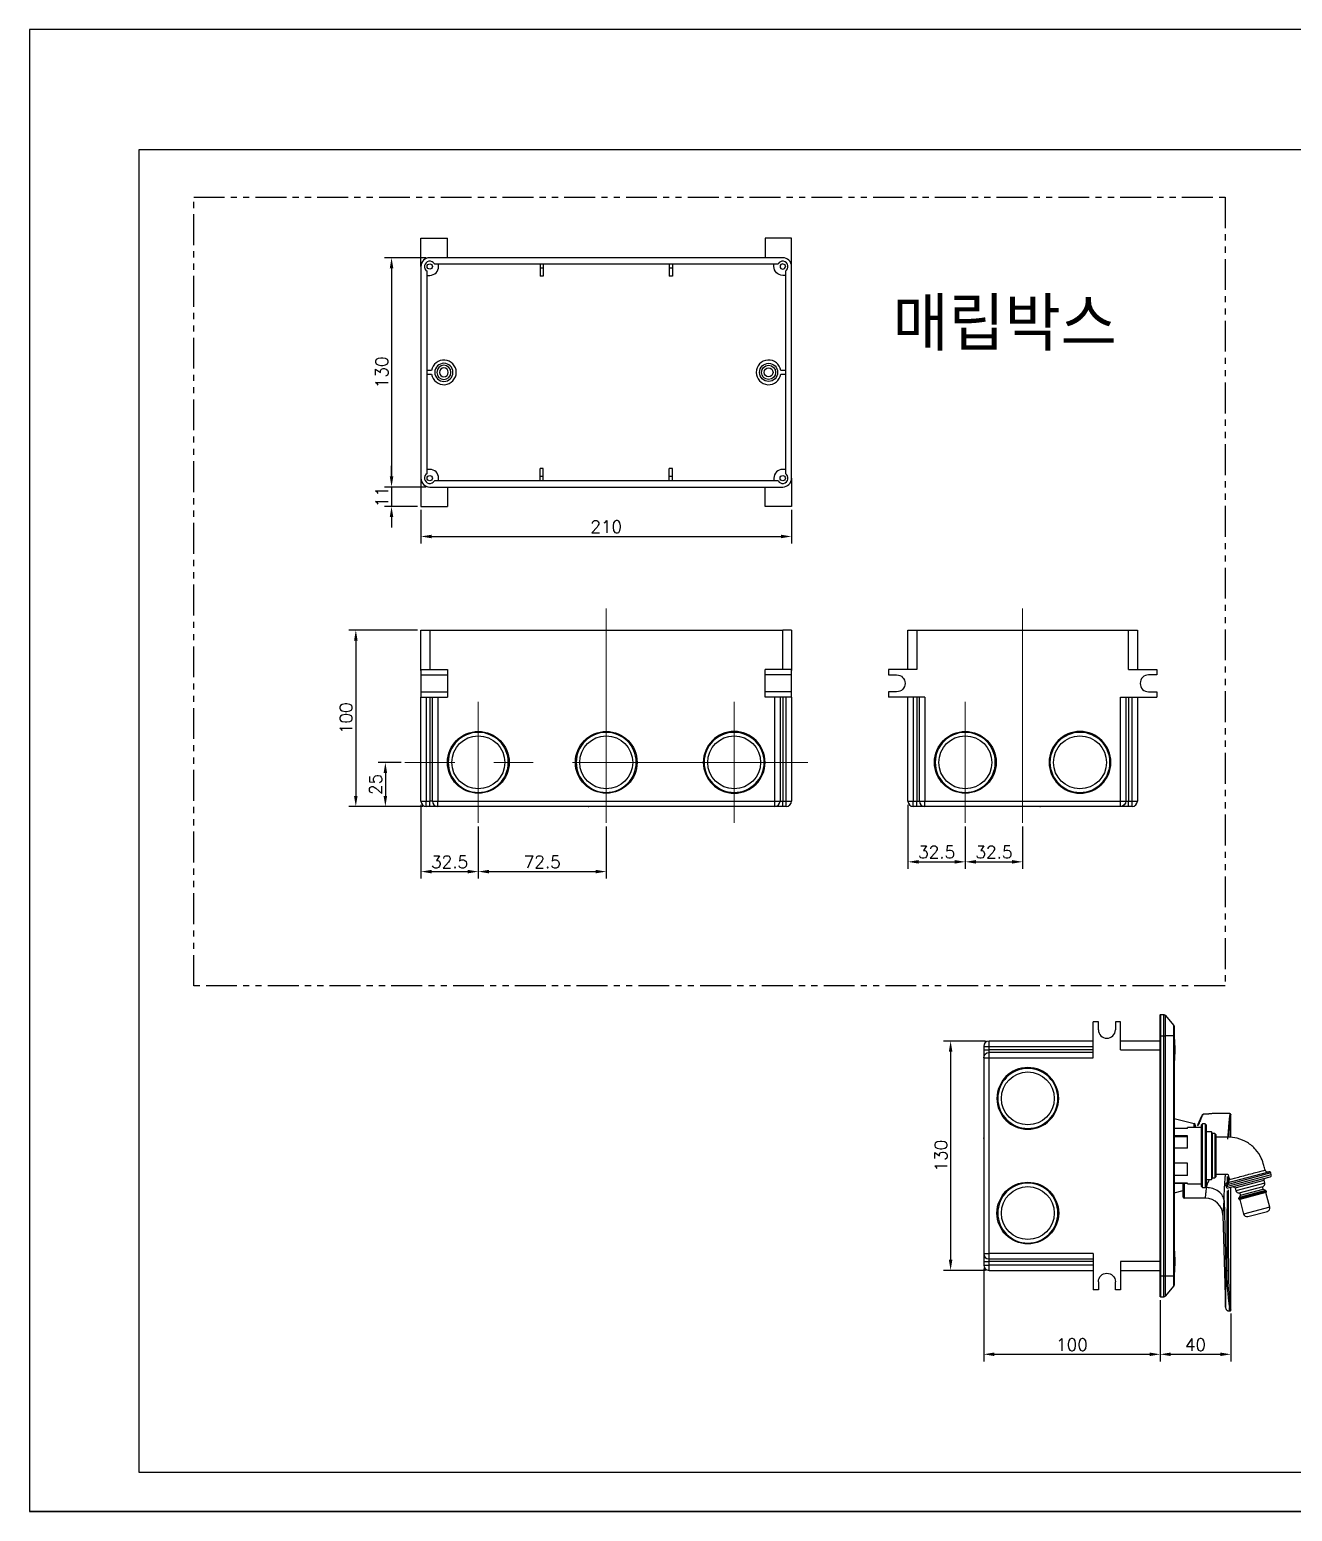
# Model space of a CAD drawing. Extents: x -3655 to -3061, y -16488 to -16068.
# Drawn here: x -3655.4 to -3297.6, y -16487.6 to -16067.6 of the extents above; entities that cross this region are included whole.
import ezdxf

# ---------------------------------------------------------------- set-up
doc = ezdxf.new("R2010")
doc.units = 0
doc.header["$LTSCALE"] = 7
doc.header["$MEASUREMENT"] = 0
doc.header["$PDSIZE"] = -10
doc.linetypes.add('CENTER2', pattern=[28.575, 19.05, -3.175, 3.175, -3.175])
doc.linetypes.add('PHANTOM', pattern=[2.5, 1.25, -0.25, 0.25, -0.25, 0.25, -0.25])
doc.layers.get('0').update_dxf_attribs({"color": 2, "linetype": 'CONTINUOUS'})
doc.layers.add('D', color=2, linetype='CONTINUOUS')
doc.layers.add('DWG', color=7, linetype='CONTINUOUS')
doc.layers.add('중심선', color=1, linetype='CENTER2', lineweight=9)
doc.styles.add('GHS', font='ROMANS', dxfattribs={"bigfont": 'GHS'})

msp = doc.modelspace()

# ---------------------------------------------------------------- linework, layer by layer
for p, q in [((-3061.38, -16067.55), (-3655.38, -16067.55)), ((-3655.38, -16067.55), (-3655.38, -16487.55)), ((-3544.51, -16194.7), (-3544.51, -16202.7)), ((-3537.01, -16197.2), (-3537.01, -16202.7)), ((-3544.51, -16202.7), (-3537.01, -16202.7)), ((-3528.46, -16266.5), (-3528.46, -16266.75)), ((-3528.06, -16266.5), (-3528.06, -16266.75)), ((-3492.21, -16266.5), (-3492.21, -16266.75)), ((-3491.81, -16266.5), (-3491.81, -16266.75)), ((-3455.96, -16266.5), (-3455.96, -16266.75)), ((-3455.56, -16266.5), (-3455.56, -16266.75)), ((-3534.51, -16269.49), (-3534.51, -16269.12)), ((-3449.51, -16269.12), (-3449.51, -16269.49)), ((-3537.01, -16275.05), (-3536.76, -16275.05)), ((-3537.01, -16275.45), (-3536.76, -16275.45)), ((-3519.76, -16275.05), (-3519.51, -16275.05)), ((-3519.76, -16275.45), (-3519.51, -16275.45)), ((-3500.76, -16275.05), (-3500.51, -16275.05)), ((-3500.76, -16275.45), (-3500.51, -16275.45)), ((-3483.51, -16275.05), (-3483.26, -16275.05)), ((-3483.51, -16275.45), (-3483.26, -16275.45)), ((-3464.51, -16275.05), (-3464.26, -16275.05)), ((-3464.51, -16275.45), (-3464.26, -16275.45)), ((-3447.26, -16275.05), (-3447.01, -16275.05)), ((-3447.26, -16275.45), (-3447.01, -16275.45)), ((-3528.46, -16283.74), (-3528.46, -16283.99)), ((-3528.06, -16283.74), (-3528.06, -16283.99)), ((-3492.21, -16283.74), (-3492.21, -16283.99)), ((-3491.81, -16283.74), (-3491.81, -16283.99)), ((-3455.96, -16283.74), (-3455.96, -16283.99)), ((-3455.56, -16283.74), (-3455.56, -16283.99)), ((-3655.38, -16487.55), (-3061.38, -16487.55)), ((-3061.38, -16487.55), (-3655.38, -16487.55))]:
    msp.add_line(p, q)
at = {"color": 4}
for p, q in [((-3624.38, -16476.55), (-3624.38, -16101.55)), ((-3624.38, -16101.55), (-3075.38, -16101.55)), ((-3075.38, -16476.55), (-3624.38, -16476.55))]:
    msp.add_line(p, q, dxfattribs=at)
msp.add_point((-3497.01, -16287.75))
at = {"layer": 'D'}
for p, q in [((-3543.01, -16132.2), (-3554.84, -16132.2)), ((-3552.84, -16135.2), (-3552.84, -16194.2)), ((-3552.84, -16194.2), (-3552.84, -16191.2)), ((-3543.01, -16197.2), (-3554.84, -16197.2)), ((-3543.01, -16197.2), (-3554.84, -16197.2)), ((-3552.84, -16197.2), (-3552.84, -16202.7)), ((-3545.51, -16202.7), (-3554.84, -16202.7)), ((-3552.84, -16205.7), (-3552.84, -16208.7)), ((-3544.51, -16203.7), (-3544.51, -16213.22)), ((-3439.51, -16203.7), (-3439.51, -16213.22)), ((-3541.51, -16211.22), (-3442.51, -16211.22)), ((-3545.51, -16237.75), (-3564.96, -16237.75)), ((-3562.96, -16240.75), (-3562.96, -16284.75)), ((-3550.09, -16275.25), (-3556.59, -16275.25)), ((-3554.59, -16278.25), (-3554.59, -16284.75)), ((-3544.51, -16287.25), (-3544.51, -16308.21)), ((-3406.53, -16287.25), (-3406.53, -16305.44)), ((-3544.01, -16287.75), (-3564.96, -16287.75)), ((-3544.01, -16287.75), (-3556.59, -16287.75)), ((-3528.26, -16293.42), (-3528.26, -16308.21)), ((-3492.01, -16293.42), (-3492.01, -16308.21)), ((-3390.28, -16293.42), (-3390.28, -16305.44)), ((-3374.03, -16293.42), (-3374.03, -16305.44)), ((-3403.53, -16303.44), (-3393.28, -16303.44)), ((-3387.28, -16303.44), (-3377.03, -16303.44)), ((-3541.51, -16306.21), (-3531.26, -16306.21)), ((-3525.26, -16306.21), (-3495.01, -16306.21)), ((-3384.56, -16354.25), (-3396.44, -16354.25)), ((-3394.44, -16357.25), (-3394.44, -16416.25)), ((-3384.56, -16419.25), (-3396.44, -16419.25)), ((-3385.06, -16418.75), (-3385.06, -16445.03)), ((-3335.06, -16427.65), (-3335.06, -16445.03)), ((-3335.06, -16427.65), (-3335.06, -16445.03)), ((-3315.06, -16431.49), (-3315.06, -16445.03)), ((-3382.06, -16443.03), (-3338.06, -16443.03)), ((-3332.06, -16443.03), (-3318.06, -16443.03))]:
    msp.add_line(p, q, dxfattribs=at)
at = {"layer": 'D', "color": 2, "linetype": 'PHANTOM'}
msp.add_lwpolyline([(-3608.89, -16115.07), (-3316.65, -16115.07), (-3316.65, -16338.62), (-3608.89, -16338.62)], close=True, dxfattribs=at)
at = {"layer": 'D'}
for points in [[(-3553.34, -16135.2), (-3552.34, -16135.2), (-3552.84, -16132.2)], [(-3553.34, -16194.2), (-3552.34, -16194.2), (-3552.84, -16197.2)], [(-3553.34, -16194.2), (-3552.34, -16194.2), (-3552.84, -16197.2)], [(-3553.34, -16205.7), (-3552.34, -16205.7), (-3552.84, -16202.7)], [(-3541.51, -16210.72), (-3541.51, -16211.72), (-3544.51, -16211.22)], [(-3442.51, -16210.72), (-3442.51, -16211.72), (-3439.51, -16211.22)], [(-3563.46, -16240.75), (-3562.46, -16240.75), (-3562.96, -16237.75)], [(-3555.09, -16278.25), (-3554.09, -16278.25), (-3554.59, -16275.25)], [(-3563.46, -16284.75), (-3562.46, -16284.75), (-3562.96, -16287.75)], [(-3555.09, -16284.75), (-3554.09, -16284.75), (-3554.59, -16287.75)], [(-3403.53, -16302.94), (-3403.53, -16303.94), (-3406.53, -16303.44)], [(-3393.28, -16302.94), (-3393.28, -16303.94), (-3390.28, -16303.44)], [(-3387.28, -16302.94), (-3387.28, -16303.94), (-3390.28, -16303.44)], [(-3377.03, -16302.94), (-3377.03, -16303.94), (-3374.03, -16303.44)], [(-3541.51, -16305.71), (-3541.51, -16306.71), (-3544.51, -16306.21)], [(-3531.26, -16305.71), (-3531.26, -16306.71), (-3528.26, -16306.21)], [(-3525.26, -16305.71), (-3525.26, -16306.71), (-3528.26, -16306.21)], [(-3495.01, -16305.71), (-3495.01, -16306.71), (-3492.01, -16306.21)], [(-3394.94, -16357.25), (-3393.94, -16357.25), (-3394.44, -16354.25)], [(-3394.94, -16416.25), (-3393.94, -16416.25), (-3394.44, -16419.25)], [(-3382.06, -16442.53), (-3382.06, -16443.53), (-3385.06, -16443.03)], [(-3338.06, -16442.53), (-3338.06, -16443.53), (-3335.06, -16443.03)], [(-3332.06, -16442.53), (-3332.06, -16443.53), (-3335.06, -16443.03)], [(-3318.06, -16442.53), (-3318.06, -16443.53), (-3315.06, -16443.03)]]:
    msp.add_solid(points, dxfattribs=at)
at = {"layer": 'DWG'}
for p, q in [((-3544.51, -16126.7), (-3537.01, -16126.7)), ((-3544.51, -16134.7), (-3544.51, -16126.7)), ((-3537.01, -16132.2), (-3537.01, -16126.7)), ((-3439.51, -16126.7), (-3447.01, -16126.7)), ((-3447.01, -16126.7), (-3447.01, -16132.2)), ((-3439.51, -16134.7), (-3439.51, -16126.7)), ((-3544.51, -16134.7), (-3544.51, -16194.7)), ((-3542.76, -16193.4), (-3542.76, -16136)), ((-3442.01, -16132.2), (-3542.01, -16132.2)), ((-3540.71, -16133.95), (-3443.31, -16133.95)), ((-3539.51, -16134.7), (-3539.51, -16133.95)), ((-3510.76, -16133.95), (-3510.76, -16137.45)), ((-3509.86, -16135.19), (-3510.76, -16135.19)), ((-3509.86, -16133.95), (-3509.86, -16137.45)), ((-3474.16, -16133.95), (-3474.16, -16137.45)), ((-3473.26, -16135.19), (-3474.16, -16135.19)), ((-3473.26, -16133.95), (-3473.26, -16137.45)), ((-3444.51, -16134.7), (-3444.51, -16133.95)), ((-3441.26, -16136), (-3441.26, -16193.4)), ((-3439.51, -16194.7), (-3439.51, -16134.7)), ((-3542.76, -16137.2), (-3542.01, -16137.2)), ((-3509.86, -16137.45), (-3510.76, -16137.45)), ((-3473.26, -16137.45), (-3474.16, -16137.45)), ((-3441.26, -16137.2), (-3442.01, -16137.2)), ((-3541.48, -16164.2), (-3542.76, -16164.2)), ((-3542.76, -16165.2), (-3541.48, -16165.2)), ((-3441.26, -16164.2), (-3442.55, -16164.2)), ((-3442.55, -16165.2), (-3441.26, -16165.2)), ((-3542.01, -16192.2), (-3542.76, -16192.2)), ((-3539.51, -16195.45), (-3539.51, -16194.7)), ((-3509.86, -16191.95), (-3510.76, -16191.95)), ((-3510.76, -16195.45), (-3510.76, -16191.95)), ((-3509.86, -16194.22), (-3510.76, -16194.22)), ((-3509.86, -16195.45), (-3509.86, -16191.95)), ((-3473.26, -16191.95), (-3474.16, -16191.95)), ((-3474.16, -16195.45), (-3474.16, -16191.95)), ((-3473.26, -16194.22), (-3474.16, -16194.22)), ((-3473.26, -16195.45), (-3473.26, -16191.95)), ((-3444.51, -16194.7), (-3444.51, -16195.45)), ((-3441.26, -16192.2), (-3442.01, -16192.2)), ((-3439.51, -16194.7), (-3439.51, -16202.7)), ((-3542.01, -16197.2), (-3442.01, -16197.2)), ((-3443.31, -16195.45), (-3540.71, -16195.45)), ((-3447.01, -16202.7), (-3447.01, -16197.2)), ((-3439.51, -16202.7), (-3447.01, -16202.7)), ((-3544.51, -16237.75), (-3542.01, -16237.75)), ((-3544.51, -16249.25), (-3544.51, -16237.75)), ((-3542.01, -16237.75), (-3442.01, -16237.75)), ((-3542.01, -16237.75), (-3542.01, -16248.95)), ((-3442.01, -16248.95), (-3442.01, -16237.75)), ((-3439.51, -16237.75), (-3442.01, -16237.75)), ((-3439.51, -16237.75), (-3439.51, -16249.25)), ((-3406.53, -16237.75), (-3404.03, -16237.75)), ((-3406.53, -16248.95), (-3406.53, -16237.75)), ((-3404.03, -16237.75), (-3404.03, -16248.95)), ((-3404.03, -16237.75), (-3344.03, -16237.75)), ((-3344.03, -16237.75), (-3341.53, -16237.75)), ((-3344.03, -16248.95), (-3344.03, -16237.75)), ((-3341.53, -16237.75), (-3341.53, -16248.95)), ((-3544.51, -16248.95), (-3537.01, -16248.95)), ((-3544.51, -16248.95), (-3544.51, -16250.45)), ((-3537.01, -16248.95), (-3537.01, -16250.45)), ((-3439.51, -16248.95), (-3447.01, -16248.95)), ((-3447.01, -16250.45), (-3447.01, -16248.95)), ((-3439.51, -16250.45), (-3439.51, -16248.95)), ((-3404.03, -16248.95), (-3412.03, -16248.95)), ((-3412.03, -16248.95), (-3412.03, -16250.45)), ((-3344.03, -16248.95), (-3336.03, -16248.95)), ((-3336.03, -16248.95), (-3336.03, -16250.45)), ((-3544.51, -16250.45), (-3537.01, -16250.45)), ((-3544.51, -16250.45), (-3544.51, -16255.25)), ((-3537.01, -16250.45), (-3537.01, -16255.25)), ((-3447.01, -16255.25), (-3447.01, -16250.45)), ((-3439.51, -16250.45), (-3447.01, -16250.45)), ((-3439.51, -16255.25), (-3439.51, -16250.45)), ((-3412.03, -16250.45), (-3409.73, -16250.45)), ((-3336.03, -16250.45), (-3338.33, -16250.45)), ((-3544.51, -16255.25), (-3537.01, -16255.25)), ((-3544.51, -16255.25), (-3544.51, -16256.75)), ((-3544.51, -16256.75), (-3537.01, -16256.75)), ((-3544.51, -16286.25), (-3544.51, -16256.75)), ((-3543.01, -16256.75), (-3543.01, -16286.25)), ((-3542.01, -16256.75), (-3542.01, -16286.25)), ((-3541.26, -16286.25), (-3541.26, -16256.75)), ((-3539.76, -16256.75), (-3539.76, -16286.25)), ((-3537.01, -16255.25), (-3537.01, -16256.75)), ((-3447.01, -16256.75), (-3447.01, -16255.25)), ((-3439.51, -16255.25), (-3447.01, -16255.25)), ((-3439.51, -16256.75), (-3447.01, -16256.75)), ((-3444.26, -16286.25), (-3444.26, -16256.75)), ((-3442.76, -16256.75), (-3442.76, -16286.25)), ((-3442.01, -16256.75), (-3442.01, -16286.25)), ((-3441.01, -16286.25), (-3441.01, -16256.75)), ((-3439.51, -16256.75), (-3439.51, -16255.25)), ((-3439.51, -16256.75), (-3439.51, -16286.25)), ((-3412.03, -16255.25), (-3412.03, -16256.75)), ((-3409.73, -16255.25), (-3412.03, -16255.25)), ((-3401.78, -16256.75), (-3412.03, -16256.75)), ((-3406.53, -16286.25), (-3406.53, -16256.75)), ((-3405.03, -16256.75), (-3405.03, -16286.25)), ((-3404.03, -16256.75), (-3404.03, -16286.25)), ((-3403.28, -16286.25), (-3403.28, -16256.75)), ((-3401.78, -16256.75), (-3401.78, -16286.25)), ((-3346.28, -16256.75), (-3336.03, -16256.75)), ((-3346.28, -16286.25), (-3346.28, -16256.75)), ((-3344.78, -16256.75), (-3344.78, -16286.25)), ((-3344.03, -16256.75), (-3344.03, -16286.25)), ((-3343.03, -16286.25), (-3343.03, -16256.75)), ((-3341.53, -16256.75), (-3341.53, -16286.25)), ((-3338.33, -16255.25), (-3336.03, -16255.25)), ((-3336.03, -16255.25), (-3336.03, -16256.75)), ((-3390.48, -16266.5), (-3390.48, -16266.75)), ((-3390.08, -16266.5), (-3390.08, -16266.75)), ((-3357.98, -16266.5), (-3357.98, -16266.75)), ((-3357.58, -16266.5), (-3357.58, -16266.75)), ((-3399.02, -16275.05), (-3398.77, -16275.05)), ((-3399.02, -16275.45), (-3398.77, -16275.45)), ((-3381.78, -16275.05), (-3381.53, -16275.05)), ((-3381.78, -16275.45), (-3381.53, -16275.45)), ((-3366.52, -16275.05), (-3366.27, -16275.05)), ((-3366.52, -16275.45), (-3366.27, -16275.45)), ((-3349.28, -16275.05), (-3349.03, -16275.05)), ((-3349.28, -16275.45), (-3349.03, -16275.45)), ((-3534.51, -16281.37), (-3534.51, -16281.01)), ((-3449.51, -16281.01), (-3449.51, -16281.37)), ((-3544.51, -16286.25), (-3543.01, -16286.25)), ((-3543.01, -16286.25), (-3542.01, -16286.25)), ((-3543.01, -16287.75), (-3543.01, -16286.25)), ((-3542.01, -16287.75), (-3542.01, -16286.25)), ((-3541.26, -16286.25), (-3542.01, -16286.25)), ((-3541.26, -16286.25), (-3539.76, -16286.25)), ((-3539.76, -16286.25), (-3444.26, -16286.25)), ((-3539.76, -16287.75), (-3539.76, -16286.25)), ((-3444.26, -16286.25), (-3442.76, -16286.25)), ((-3444.26, -16287.75), (-3444.26, -16286.25)), ((-3442.76, -16286.25), (-3442.01, -16286.25)), ((-3442.01, -16287.75), (-3442.01, -16286.25)), ((-3442.01, -16286.25), (-3441.01, -16286.25)), ((-3441.01, -16286.25), (-3439.51, -16286.25)), ((-3441.01, -16287.75), (-3441.01, -16286.25)), ((-3406.53, -16286.25), (-3405.03, -16286.25)), ((-3405.03, -16287.75), (-3405.03, -16286.25)), ((-3405.03, -16286.25), (-3404.03, -16286.25)), ((-3404.03, -16286.25), (-3403.28, -16286.25)), ((-3404.03, -16287.75), (-3404.03, -16286.25)), ((-3403.28, -16286.25), (-3401.78, -16286.25)), ((-3401.78, -16287.75), (-3401.78, -16286.25)), ((-3401.78, -16286.25), (-3346.28, -16286.25)), ((-3390.48, -16283.74), (-3390.48, -16283.99)), ((-3390.08, -16283.74), (-3390.08, -16283.99)), ((-3357.98, -16283.74), (-3357.98, -16283.99)), ((-3357.58, -16283.74), (-3357.58, -16283.99)), ((-3346.28, -16287.75), (-3346.28, -16286.25)), ((-3346.28, -16286.25), (-3344.78, -16286.25)), ((-3344.78, -16286.25), (-3344.03, -16286.25)), ((-3344.03, -16287.75), (-3344.03, -16286.25)), ((-3344.03, -16286.25), (-3343.03, -16286.25)), ((-3343.03, -16286.25), (-3341.53, -16286.25)), ((-3343.03, -16287.75), (-3343.03, -16286.25)), ((-3542.01, -16287.75), (-3543.01, -16287.75)), ((-3539.76, -16287.75), (-3542.01, -16287.75)), ((-3444.26, -16287.75), (-3539.76, -16287.75)), ((-3442.01, -16287.75), (-3444.26, -16287.75)), ((-3441.01, -16287.75), (-3442.01, -16287.75)), ((-3404.03, -16287.75), (-3405.03, -16287.75)), ((-3401.78, -16287.75), (-3404.03, -16287.75)), ((-3346.28, -16287.75), (-3401.78, -16287.75)), ((-3344.03, -16287.75), (-3346.28, -16287.75)), ((-3343.03, -16287.75), (-3344.03, -16287.75)), ((-3352.56, -16348.75), (-3354.06, -16348.75)), ((-3354.06, -16359), (-3354.06, -16348.75)), ((-3352.56, -16351.05), (-3352.56, -16348.75)), ((-3347.76, -16348.75), (-3347.76, -16351.05)), ((-3346.26, -16348.75), (-3347.76, -16348.75)), ((-3346.26, -16356.75), (-3346.26, -16348.75)), ((-3335.06, -16352.75), (-3335.06, -16346.85)), ((-3334.96, -16346.75), (-3334.03, -16346.75)), ((-3334.96, -16346.75), (-3334.96, -16352.75)), ((-3334.03, -16352.75), (-3334.03, -16346.75)), ((-3333.65, -16346.93), (-3331.18, -16349.88)), ((-3333.65, -16346.93), (-3333.65, -16352.75)), ((-3331.18, -16352.75), (-3331.18, -16349.88)), ((-3331.06, -16350.2), (-3331.06, -16352.75)), ((-3383.56, -16355.75), (-3383.56, -16354.25)), ((-3354.06, -16354.25), (-3383.56, -16354.25)), ((-3335.06, -16354.25), (-3346.26, -16354.25)), ((-3335.06, -16352.75), (-3334.96, -16352.75)), ((-3335.06, -16420.75), (-3335.06, -16352.75)), ((-3335.06, -16356.75), (-3335.06, -16354.25)), ((-3334.96, -16352.75), (-3334.03, -16352.75)), ((-3334.96, -16352.75), (-3334.96, -16420.75)), ((-3334.03, -16352.75), (-3333.65, -16352.75)), ((-3334.03, -16420.75), (-3334.03, -16352.75)), ((-3333.65, -16352.75), (-3333.65, -16420.75)), ((-3331.18, -16352.75), (-3333.65, -16352.75)), ((-3331.06, -16352.75), (-3331.18, -16352.75)), ((-3331.18, -16420.75), (-3331.18, -16352.75)), ((-3331.06, -16352.75), (-3331.06, -16420.75)), ((-3331.05, -16353.3), (-3331.05, -16360.21)), ((-3385.06, -16355.75), (-3385.06, -16356.75)), ((-3385.06, -16355.75), (-3383.56, -16355.75)), ((-3385.06, -16356.75), (-3385.06, -16359)), ((-3385.06, -16356.75), (-3383.56, -16356.75)), ((-3383.56, -16355.75), (-3354.06, -16355.75)), ((-3383.56, -16356.75), (-3383.56, -16355.75)), ((-3354.06, -16356.75), (-3383.56, -16356.75)), ((-3383.56, -16357.5), (-3383.56, -16356.75)), ((-3354.06, -16357.5), (-3383.56, -16357.5)), ((-3383.56, -16359), (-3383.56, -16357.5)), ((-3346.26, -16356.75), (-3335.06, -16356.75)), ((-3335.06, -16416.75), (-3335.06, -16356.75)), ((-3385.06, -16359), (-3383.56, -16359)), ((-3385.06, -16359), (-3385.06, -16414.5)), ((-3383.56, -16359), (-3354.06, -16359)), ((-3383.56, -16414.5), (-3383.56, -16359)), ((-3372.76, -16362.01), (-3372.76, -16361.75)), ((-3372.36, -16362.01), (-3372.36, -16361.75)), ((-3381.06, -16370.3), (-3381.31, -16370.3)), ((-3381.06, -16370.7), (-3381.31, -16370.7)), ((-3363.81, -16370.3), (-3364.06, -16370.3)), ((-3363.81, -16370.7), (-3364.06, -16370.7)), ((-3322.84, -16374.86), (-3321.31, -16374.86)), ((-3322.84, -16374.86), (-3321.31, -16374.86)), ((-3315.31, -16374.77), (-3319.86, -16374.77)), ((-3315.06, -16381.59), (-3315.06, -16375.02)), ((-3372.76, -16379.25), (-3372.76, -16379)), ((-3372.36, -16379.25), (-3372.36, -16379)), ((-3325.44, -16377.66), (-3331.06, -16376.25)), ((-3327.31, -16378.99), (-3331.06, -16378.99)), ((-3331.06, -16378.99), (-3331.06, -16381.13)), ((-3327.31, -16378.99), (-3331.06, -16378.99)), ((-3323.31, -16378.74), (-3327.31, -16378.74)), ((-3327.31, -16378.99), (-3327.31, -16378.74)), ((-3325.44, -16378.74), (-3325.44, -16377.66)), ((-3325.06, -16378.74), (-3325.06, -16378.14)), ((-3323.06, -16377.74), (-3323.31, -16377.99)), ((-3323.31, -16386.74), (-3323.31, -16377.99)), ((-3322.31, -16377.74), (-3323.06, -16377.74)), ((-3323.06, -16395.74), (-3323.06, -16377.74)), ((-3322.06, -16377.99), (-3322.31, -16377.74)), ((-3322.31, -16377.74), (-3322.31, -16386.74)), ((-3322.06, -16377.99), (-3322.06, -16395.49)), ((-3320.56, -16379.99), (-3322.06, -16379.99)), ((-3320.31, -16380.24), (-3320.56, -16379.99)), ((-3320.56, -16379.99), (-3320.56, -16386.74)), ((-3327.31, -16381.13), (-3331.06, -16381.13)), ((-3331.06, -16381.26), (-3327.31, -16381.26)), ((-3327.31, -16384.6), (-3327.31, -16381.13)), ((-3320.31, -16380.24), (-3320.31, -16393.24)), ((-3319.56, -16380.49), (-3320.31, -16380.49)), ((-3319.31, -16380.74), (-3319.56, -16380.49)), ((-3319.56, -16380.49), (-3319.56, -16386.74)), ((-3319.31, -16380.74), (-3319.31, -16392.74)), ((-3331.06, -16384.6), (-3331.06, -16388.88)), ((-3327.31, -16384.6), (-3331.06, -16384.6)), ((-3323.31, -16395.49), (-3323.31, -16386.74)), ((-3322.31, -16386.74), (-3322.31, -16395.74)), ((-3320.56, -16386.74), (-3320.56, -16393.49)), ((-3319.56, -16386.74), (-3319.56, -16392.99)), ((-3327.31, -16388.88), (-3331.06, -16388.88)), ((-3331.06, -16392.21), (-3327.31, -16392.21)), ((-3327.31, -16392.34), (-3331.06, -16392.34)), ((-3331.06, -16392.34), (-3331.06, -16394.48)), ((-3327.31, -16392.34), (-3327.31, -16388.88)), ((-3303.7, -16391.64), (-3316.5, -16395.06)), ((-3303.57, -16392.13), (-3316.37, -16395.54)), ((-3316.15, -16394.44), (-3304.31, -16391.29)), ((-3303.57, -16392.13), (-3303.7, -16391.64)), ((-3372.76, -16394.51), (-3372.76, -16394.25)), ((-3372.36, -16394.51), (-3372.36, -16394.25)), ((-3327.31, -16394.48), (-3331.06, -16394.48)), ((-3331.06, -16394.49), (-3327.31, -16394.49)), ((-3331.06, -16397.25), (-3328.56, -16396.63)), ((-3328.56, -16398.52), (-3328.56, -16394.48)), ((-3328.31, -16394.48), (-3328.31, -16398.77)), ((-3327.31, -16394.74), (-3327.31, -16394.48)), ((-3327.31, -16394.74), (-3323.31, -16394.74)), ((-3323.31, -16395.49), (-3323.06, -16395.74)), ((-3323.06, -16395.74), (-3322.31, -16395.74)), ((-3322.31, -16395.74), (-3322.06, -16395.49)), ((-3322.06, -16393.49), (-3320.56, -16393.49)), ((-3320.56, -16393.49), (-3320.31, -16393.24)), ((-3320.31, -16392.99), (-3319.56, -16392.99)), ((-3319.56, -16392.99), (-3319.31, -16392.74)), ((-3316.5, -16395.06), (-3316.37, -16395.54)), ((-3315.76, -16395.89), (-3303.92, -16392.74)), ((-3315.06, -16430.49), (-3315.06, -16395.71)), ((-3313.82, -16395.89), (-3305.61, -16393.7)), ((-3313.82, -16395.89), (-3313.6, -16396.71)), ((-3305.39, -16394.52), (-3313.6, -16396.71)), ((-3312.83, -16398.83), (-3305, -16396.75)), ((-3305.26, -16396.56), (-3312.7, -16398.54)), ((-3312.68, -16397.25), (-3305.92, -16395.44)), ((-3312.34, -16397.93), (-3305.87, -16396.21)), ((-3305.87, -16396.21), (-3306.06, -16395.48)), ((-3305.26, -16396.56), (-3305.87, -16396.21)), ((-3305.39, -16394.52), (-3305.61, -16393.7)), ((-3304.96, -16396.9), (-3305, -16396.75)), ((-3322.27, -16398.77), (-3328.31, -16398.77)), ((-3312.83, -16398.83), (-3312.79, -16398.99)), ((-3312.79, -16398.99), (-3304.96, -16396.9)), ((-3312.34, -16397.93), (-3312.7, -16398.54)), ((-3312.54, -16397.21), (-3312.34, -16397.93)), ((-3305.09, -16397.19), (-3312.53, -16399.17)), ((-3312.53, -16399.17), (-3311.44, -16403.28)), ((-3304, -16401.29), (-3305.09, -16397.19)), ((-3381.06, -16402.8), (-3381.31, -16402.8)), ((-3381.06, -16403.2), (-3381.31, -16403.2)), ((-3363.81, -16402.8), (-3364.06, -16402.8)), ((-3363.81, -16403.2), (-3364.06, -16403.2)), ((-3317.27, -16403.64), (-3316.59, -16429.67)), ((-3304, -16401.29), (-3311.44, -16403.28)), ((-3310.21, -16403.99), (-3304.7, -16402.52)), ((-3372.76, -16411.75), (-3372.76, -16411.5)), ((-3372.36, -16411.75), (-3372.36, -16411.5)), ((-3331.05, -16413.3), (-3331.05, -16420.21)), ((-3385.06, -16414.5), (-3385.06, -16416.75)), ((-3385.06, -16414.5), (-3383.56, -16414.5)), ((-3385.06, -16416.75), (-3383.56, -16416.75)), ((-3385.06, -16416.75), (-3385.06, -16417.75)), ((-3385.06, -16417.75), (-3383.56, -16417.75)), ((-3383.56, -16416), (-3383.56, -16414.5)), ((-3354.06, -16414.5), (-3383.56, -16414.5)), ((-3383.56, -16416.75), (-3383.56, -16416)), ((-3383.56, -16416), (-3354.06, -16416)), ((-3383.56, -16417.75), (-3383.56, -16416.75)), ((-3354.06, -16416.75), (-3383.56, -16416.75)), ((-3383.56, -16419.25), (-3383.56, -16417.75)), ((-3354.06, -16417.75), (-3383.56, -16417.75)), ((-3354.06, -16414.5), (-3354.06, -16424.75)), ((-3346.26, -16416.75), (-3346.26, -16424.75)), ((-3335.06, -16416.75), (-3346.26, -16416.75)), ((-3335.06, -16419.25), (-3335.06, -16416.75)), ((-3383.56, -16419.25), (-3354.06, -16419.25)), ((-3346.26, -16419.25), (-3335.06, -16419.25)), ((-3335.06, -16426.65), (-3335.06, -16420.75)), ((-3335.06, -16420.75), (-3334.96, -16420.75)), ((-3334.96, -16420.75), (-3334.03, -16420.75)), ((-3334.96, -16420.75), (-3334.96, -16426.75)), ((-3334.03, -16420.75), (-3333.65, -16420.75)), ((-3334.03, -16426.75), (-3334.03, -16420.75)), ((-3333.65, -16420.75), (-3331.18, -16420.75)), ((-3333.65, -16420.75), (-3333.65, -16426.57)), ((-3331.06, -16420.75), (-3331.18, -16420.75)), ((-3331.18, -16423.63), (-3331.18, -16420.75)), ((-3331.06, -16420.75), (-3331.06, -16423.3)), ((-3352.56, -16424.75), (-3354.06, -16424.75)), ((-3352.56, -16422.45), (-3352.56, -16424.75)), ((-3347.76, -16424.75), (-3347.76, -16422.45)), ((-3346.26, -16424.75), (-3347.76, -16424.75)), ((-3331.18, -16423.63), (-3333.65, -16426.57)), ((-3334.96, -16426.75), (-3334.03, -16426.75)), ((-3315.46, -16430.74), (-3315.3, -16430.74))]:
    msp.add_line(p, q, dxfattribs=at)
at = {"layer": 'DWG', "extrusion": (0, 0, -1)}
for centre, radius in [((3538.01, -16164.7), 2.57), ((3538.01, -16164.7), 2), ((3538.01, -16164.7), 1.25), ((3455.76, -16275.25), 8.75), ((3357.78, -16275.25), 8.75), ((3528.26, -16275.25), 8.5), ((3492.01, -16275.25), 8.5), ((3455.76, -16275.25), 8.5), ((3390.28, -16275.25), 8.5), ((3357.78, -16275.25), 8.5), ((3372.56, -16370.5), 8.75), ((3372.56, -16370.5), 8.5), ((3372.56, -16403), 8.5)]:
    msp.add_circle(centre, radius, dxfattribs=at)
at = {"layer": 'DWG'}
for centre, radius in [((-3446.01, -16164.7), 2.57), ((-3446.01, -16164.7), 2), ((-3446.01, -16164.7), 1.25), ((-3528.26, -16275.25), 8.75), ((-3492.01, -16275.25), 8.75), ((-3390.28, -16275.25), 8.75), ((-3528.26, -16275.25), 7.5), ((-3492.01, -16275.25), 7.5), ((-3455.76, -16275.25), 7.5), ((-3390.28, -16275.25), 7.5), ((-3357.78, -16275.25), 7.5), ((-3372.56, -16370.5), 7.5), ((-3372.56, -16403), 8.75), ((-3372.56, -16403), 7.5)]:
    msp.add_circle(centre, radius, dxfattribs=at)
for centre, radius, start, end in [((-3542.01, -16134.7), 2.5, 90, 180), ((-3542.01, -16134.7), 1.5, 30, 240), ((-3542.01, -16134.7), 2.5, 270, 0), ((-3442.01, -16134.7), 1.5, 300, 150), ((-3442.01, -16134.7), 0.75, 90, 0), ((-3442.01, -16134.7), 2.5, 0, 90), ((-3538.01, -16164.7), 3.5, 188.2132, 171.7868), ((-3446.01, -16164.7), 3.5, 8.2132, 351.7868), ((-3542.01, -16194.7), 2.5, 180, 270), ((-3542.01, -16194.7), 1.5, 120, 330), ((-3542.01, -16194.7), 2.5, 0, 90), ((-3442.01, -16194.7), 2.5, 90, 180), ((-3442.01, -16194.7), 1.5, 210, 60), ((-3442.01, -16194.7), 2.5, 270, 0), ((-3338.33, -16252.85), 2.4, 90, 270), ((-3543.01, -16286.25), 1.5, 180, 270), ((-3539.76, -16286.25), 1.5, 180, 270), ((-3444.26, -16286.25), 1.5, 270, 0), ((-3441.01, -16286.25), 1.5, 270, 0), ((-3405.03, -16286.25), 1.5, 180, 270), ((-3401.78, -16286.25), 1.5, 180, 270), ((-3343.03, -16286.25), 1.5, 270, 0), ((-3383.56, -16355.75), 1.5, 90, 180), ((-3350.16, -16351.05), 2.4, 180, 0), ((-3331.1, -16353.3), 0.05, 7.8437, 43.0806), ((-3356.14, -16356.75), 25.33, 352.1563, 7.8437), ((-3331.1, -16360.2), 0.05, 316.9194, 352.1563), ((-3315.31, -16375.02), 0.25, 0.0005, 89.9999), ((-3325.56, -16378.14), 0.5, 0, 75.9638), ((-3304.18, -16391.77), 0.5, 14.9275, 104.9275), ((-3304.05, -16392.25), 0.5, 284.9275, 14.9275), ((-3316.02, -16394.93), 0.5, 104.9275, 194.9275), ((-3315.89, -16395.41), 0.5, 194.9275, 284.9275), ((-3312.87, -16396.52), 0.75, 194.9275, 284.9275), ((-3306.11, -16394.72), 0.75, 284.9275, 14.9275), ((-3305.24, -16396.81), 0.25, 14.9275, 93.3906), ((-3328.31, -16398.52), 0.25, 180, 270), ((-3322.27, -16403.77), 5, 1.5, 90), ((-3312.59, -16398.77), 0.25, 116.4645, 194.9275), ((-3312.55, -16398.92), 0.25, 194.9275, 273.3906), ((-3305.2, -16396.96), 0.25, 296.4645, 14.9275), ((-3310.47, -16403.02), 1, 194.9275, 284.9275), ((-3304.96, -16401.55), 1, 284.9275, 14.9275), ((-3331.1, -16413.3), 0.05, 7.8437, 43.0806), ((-3356.14, -16416.75), 25.33, 352.1563, 7.8437), ((-3383.56, -16414.5), 1.5, 180, 270), ((-3383.56, -16417.75), 1.5, 180, 270), ((-3331.1, -16420.2), 0.05, 316.9194, 352.1563)]:
    msp.add_arc(centre, radius, start, end, dxfattribs=at)
at = {"layer": 'DWG', "extrusion": (0, 0, -1)}
for centre, radius, start, end in [((3542.01, -16134.7), 0.75, 90, 0), ((3542.01, -16134.7), 0.75, 0, 90), ((3442.01, -16134.7), 2.5, 270, 0), ((3442.01, -16134.7), 0.75, 90, 180), ((3542.01, -16194.7), 0.75, 0, 270), ((3542.01, -16194.7), 0.75, 270, 0), ((3442.01, -16194.7), 0.75, 270, 180), ((3442.01, -16194.7), 0.75, 180, 270), ((3409.73, -16252.85), 2.4, 90, 270), ((3346.28, -16286.25), 1.5, 180, 270), ((3383.56, -16359), 1.5, 0, 90), ((3350.16, -16422.45), 2.4, 0, 180)]:
    msp.add_arc(centre, radius, start, end, dxfattribs=at)
at = {"layer": 'DWG', "extrusion": (1.22465e-16, 0, -1)}
for centre, radius, start, end in [((3334.96, -16346.85), 0.1, 0, 90), ((3334.03, -16347.25), 0.5, 90, 140), ((3331.56, -16350.2), 0.5, 140, 180), ((3314.3, -16396.02), 0.5, 75.0725, 165.0725), ((3305.12, -16393.57), 0.5, 345.0725, 75.0725), ((3331.56, -16423.3), 0.5, 180, 220), ((3334.96, -16426.65), 0.1, 270, 0), ((3334.03, -16426.25), 0.5, 220, 270)]:
    msp.add_arc(centre, radius, start, end, dxfattribs=at)
at = {"layer": 'DWG'}
for centre, major_axis, start_param, end_param in [((-3304.62, -16390.6), (-0.193, 0.725), 1.586663, 3.141164), ((-3316.22, -16393.69), (0.193, -0.725), 0.000016, 1.569409)]:
    msp.add_ellipse(centre, major_axis=major_axis, ratio=1, start_param=start_param, end_param=end_param, dxfattribs=at)
for points, knots in [([(-3323.07, -16375), (-3323.09, -16375.03), (-3323.12, -16375.11), (-3323.2, -16375.28), (-3323.32, -16375.53), (-3323.49, -16375.89), (-3323.72, -16376.38), (-3323.98, -16376.95), (-3324.27, -16377.57), (-3324.49, -16378.05), (-3324.61, -16378.3), (-3324.61, -16378.31)], [0, 0, 0, 0, 0.124651, 0.249301, 0.373952, 0.498603, 0.623253, 0.747904, 0.872554, 0.997205, 1, 1, 1, 1]), ([(-3322.84, -16374.86), (-3322.87, -16374.91), (-3322.92, -16375.02), (-3323.04, -16375.29), (-3323.26, -16375.76), (-3323.62, -16376.56), (-3324.05, -16377.5), (-3324.33, -16378.12), (-3324.4, -16378.26)], [0, 0, 0, 0, 0.132265, 0.266, 0.401409, 0.653856, 0.919362, 1, 1, 1, 1]), ([(-3319.86, -16374.77), (-3319.86, -16374.77), (-3319.89, -16374.77), (-3319.99, -16374.79), (-3320.07, -16374.79), (-3320.27, -16374.81), (-3320.4, -16374.82), (-3320.67, -16374.84), (-3320.83, -16374.85), (-3321.09, -16374.86), (-3321.2, -16374.86), (-3321.31, -16374.86)], [0, 0, 0, 0, 0.213876, 0.213876, 0.427687, 0.427687, 0.642482, 0.642482, 0.857981, 0.857981, 1, 1, 1, 1]), ([(-3315.31, -16374.77), (-3315.31, -16374.78), (-3315.31, -16374.81), (-3315.34, -16375.03), (-3315.39, -16375.44), (-3315.47, -16376.11), (-3315.58, -16377.09), (-3315.72, -16378.55), (-3315.86, -16380.24), (-3315.94, -16381.54), (-3315.96, -16382.03)], [0, 0, 0, 0, 0.085662, 0.182902, 0.291718, 0.412119, 0.54411, 0.687687, 0.887095, 1, 1, 1, 1]), ([(-3315.06, -16375.02), (-3315.06, -16375.02), (-3315.06, -16375.03), (-3315.07, -16375.12), (-3315.1, -16375.29), (-3315.13, -16375.56), (-3315.16, -16375.8), (-3315.19, -16376.09), (-3315.24, -16376.51), (-3315.33, -16377.32), (-3315.46, -16378.55), (-3315.59, -16380.07), (-3315.65, -16381.1), (-3315.68, -16381.48)], [0, 0, 0, 0, 0.054721, 0.109524, 0.206457, 0.292575, 0.333109, 0.375268, 0.464447, 0.552282, 0.72558, 0.901298, 1, 1, 1, 1]), ([(-3305.33, -16390.86), (-3305.44, -16390.41), (-3305.76, -16389.25), (-3306.39, -16387.15), (-3307.96, -16384.86), (-3310.29, -16382.87), (-3313.06, -16381.69), (-3315.59, -16381.45), (-3317.62, -16381.5), (-3318.76, -16381.49), (-3319.31, -16381.49)], [0, 0, 0, 0, 0.073785, 0.192526, 0.348177, 0.509175, 0.67585, 0.818661, 0.91164, 1, 1, 1, 1]), ([(-3319.31, -16391.99), (-3318.81, -16391.99), (-3317.83, -16391.99), (-3316.7, -16391.99), (-3316.06, -16391.99), (-3315.89, -16391.99)], [0, 0, 0, 0, 0.438234, 0.857033, 1, 1, 1, 1]), ([(-3316.93, -16399.4), (-3316.93, -16399.14), (-3316.93, -16398.6), (-3316.9, -16397.53), (-3316.85, -16396.26), (-3316.76, -16394.77), (-3316.67, -16393.43), (-3316.6, -16392.56), (-3316.57, -16392.18)], [0, 0, 0, 0, 0.110177, 0.225832, 0.445601, 0.640617, 0.843274, 1, 1, 1, 1]), ([(-3315.89, -16391.99), (-3315.89, -16391.99), (-3315.87, -16392.06), (-3315.73, -16392.59), (-3315.59, -16393.12), (-3315.47, -16393.57)], [0, 0, 0, 0, 0.00416, 0.139272, 1, 1, 1, 1]), ([(-3315.49, -16393.49), (-3315.49, -16393.49), (-3314.94, -16393.35), (-3313.07, -16392.85), (-3311.75, -16392.5), (-3309.07, -16391.78), (-3307.76, -16391.43), (-3305.89, -16390.93), (-3305.35, -16390.79), (-3305.35, -16390.79), (-3305.35, -16390.79), (-3305.35, -16390.79)], [0, 0, 0, 0, 0.24967, 0.24967, 0.499655, 0.499655, 0.74964, 0.74964, 0.999626, 0.999626, 1, 1, 1, 1]), ([(-3322.27, -16398.77), (-3322.27, -16398.76), (-3322.26, -16398.74), (-3322.24, -16398.6), (-3322.21, -16398.36), (-3322.17, -16398.03), (-3322.11, -16397.6), (-3322.05, -16397.12), (-3321.99, -16396.52), (-3321.94, -16396.05), (-3321.91, -16395.78)], [0, 0, 0, 0, 0.119122, 0.241632, 0.367548, 0.496884, 0.615835, 0.747558, 0.84939, 1, 1, 1, 1]), ([(-3321.91, -16395.78), (-3321.89, -16395.62), (-3321.84, -16395.29), (-3321.66, -16394.75), (-3321.4, -16394.16), (-3321.15, -16393.69), (-3320.99, -16393.42), (-3320.96, -16393.36)], [0, 0, 0, 0, 0.210836, 0.435534, 0.676329, 0.935038, 1, 1, 1, 1]), ([(-3316.93, -16399.4), (-3316.97, -16398.97), (-3317.12, -16398.51), (-3317.66, -16397.64), (-3318.05, -16397.22), (-3319.49, -16396.18), (-3320.79, -16395.81), (-3321.91, -16395.78)], [0, 0, 0, 0, 0.25, 0.25, 0.5, 0.5, 1, 1, 1, 1]), ([(-3316.11, -16396.73), (-3316.11, -16397.05), (-3316.12, -16399.76), (-3316.14, -16405.2), (-3316.17, -16412.42), (-3316.17, -16417.26), (-3316.18, -16419.36)], [0, 0, 0, 0, 0.043175, 0.358273, 0.72134, 1, 1, 1, 1]), ([(-3315.82, -16392.62), (-3315.82, -16392.89), (-3315.82, -16393.65), (-3315.82, -16394.39), (-3315.82, -16394.86)], [0, 0, 0, 0, 0.355471, 1, 1, 1, 1]), ([(-3315.81, -16396.45), (-3315.81, -16396.6), (-3315.81, -16397.85), (-3315.81, -16400.1), (-3315.8, -16403.2), (-3315.79, -16406.46), (-3315.78, -16409.75), (-3315.76, -16413.02), (-3315.75, -16416.24), (-3315.74, -16418.33), (-3315.74, -16419.36)], [0, 0, 0, 0, 0.017977, 0.158266, 0.298555, 0.438844, 0.579133, 0.719422, 0.859711, 1, 1, 1, 1]), ([(-3317.27, -16403.64), (-3317.27, -16403.63), (-3317.27, -16403.62), (-3317.26, -16403.52), (-3317.23, -16403.27), (-3317.19, -16402.78), (-3317.12, -16401.98), (-3317.06, -16401.29), (-3317, -16400.43), (-3316.96, -16399.78), (-3316.93, -16399.4)], [0, 0, 0, 0, 0.09558, 0.17109, 0.247448, 0.494754, 0.614542, 0.74579, 0.854176, 1, 1, 1, 1]), ([(-3316.59, -16429.67), (-3316.59, -16429.67), (-3316.59, -16429.67), (-3316.59, -16429.65), (-3316.58, -16429.52), (-3316.57, -16429.31), (-3316.55, -16429.01), (-3316.53, -16428.63), (-3316.51, -16428.18), (-3316.49, -16427.65), (-3316.47, -16427.05), (-3316.45, -16426.38), (-3316.43, -16425.65), (-3316.41, -16424.87), (-3316.4, -16424.05), (-3316.39, -16423.18), (-3316.39, -16422.29), (-3316.39, -16421.37), (-3316.41, -16420.34), (-3316.42, -16419.69), (-3316.43, -16419.36)], [0, 0, 0, 0, 0.00159, 0.06032, 0.11905, 0.17778, 0.23651, 0.29524, 0.35397, 0.4127, 0.47143, 0.53016, 0.58889, 0.64762, 0.70635, 0.76508, 0.82381, 0.88254, 0.94127, 1, 1, 1, 1]), ([(-3316.18, -16419.36), (-3316.18, -16419.69), (-3316.17, -16420.37), (-3316.15, -16421.41), (-3316.12, -16422.55), (-3316.04, -16424), (-3315.91, -16425.84), (-3315.72, -16427.64), (-3315.54, -16428.99), (-3315.45, -16429.54), (-3315.42, -16429.78)], [0, 0, 0, 0, 0.076219, 0.156953, 0.242228, 0.345207, 0.508494, 0.710269, 0.874197, 1, 1, 1, 1]), ([(-3315.74, -16419.36), (-3315.74, -16419.6), (-3315.73, -16420.09), (-3315.72, -16421.11), (-3315.69, -16422.22), (-3315.65, -16423.38), (-3315.6, -16424.43), (-3315.53, -16425.6), (-3315.44, -16426.82), (-3315.35, -16427.93), (-3315.27, -16428.69), (-3315.21, -16429.22), (-3315.19, -16429.44), (-3315.17, -16429.55)], [0, 0, 0, 0, 0.057023, 0.11436, 0.243217, 0.321457, 0.399057, 0.50981, 0.633386, 0.754536, 0.87604, 0.937838, 1, 1, 1, 1]), ([(-3316.59, -16429.66), (-3316.58, -16429.81), (-3316.54, -16430.01), (-3316.4, -16430.27), (-3316.25, -16430.45), (-3316.07, -16430.59), (-3315.8, -16430.71), (-3315.59, -16430.74), (-3315.45, -16430.74)], [0, 0, 0, 0, 0.239208, 0.368199, 0.499997, 0.631795, 0.760788, 1, 1, 1, 1]), ([(-3315.46, -16430.74), (-3315.46, -16430.74), (-3315.46, -16430.73), (-3315.46, -16430.65), (-3315.45, -16430.46), (-3315.43, -16430.17), (-3315.42, -16429.92), (-3315.42, -16429.78)], [0, 0, 0, 0, 0.110435, 0.332826, 0.555217, 0.777609, 1, 1, 1, 1]), ([(-3315.42, -16429.78), (-3315.4, -16429.93), (-3315.36, -16430.23), (-3315.33, -16430.53), (-3315.31, -16430.7), (-3315.3, -16430.74), (-3315.3, -16430.74)], [0, 0, 0, 0, 0.263486, 0.51811, 0.763865, 1, 1, 1, 1]), ([(-3315.17, -16429.55), (-3315.16, -16429.69), (-3315.12, -16429.98), (-3315.08, -16430.36), (-3315.06, -16430.49), (-3315.06, -16430.49)], [0, 0, 0, 0, 0.250498, 0.501143, 1, 1, 1, 1]), ([(-3315.3, -16430.74), (-3315.27, -16430.74), (-3315.23, -16430.73), (-3315.17, -16430.7), (-3315.13, -16430.66), (-3315.1, -16430.62), (-3315.07, -16430.56), (-3315.06, -16430.52), (-3315.06, -16430.49)], [0, 0, 0, 0, 0.239587, 0.368444, 0.5, 0.631556, 0.760413, 1, 1, 1, 1])]:
    msp.add_open_spline(points, degree=3, knots=knots, dxfattribs=at)
for points, degree in [([(-3316.09, -16392.64), (-3316.09, -16393.53), (-3316.1, -16394.42), (-3316.1, -16395.31)], 3), ([(-3316.93, -16399.4), (-3316.76, -16406.05), (-3316.6, -16412.71), (-3316.43, -16419.36)], 3), ([(-3317.37, -16402.76), (-3317.26, -16403.62)], 1)]:
    msp.add_open_spline(points, degree=degree, dxfattribs=at)
for points, weights in [([(-3316.18, -16419.36), (-3316.33, -16419.37), (-3316.41, -16419.36), (-3316.43, -16419.36)], [1.00712060588, 1.02567352258, 1.08048150561, 1.17154455496]), ([(-3315.74, -16419.36), (-3315.77, -16419.37), (-3316.01, -16419.37), (-3316.18, -16419.36)], [1.44042315271, 0.860782225154, 0.853290382229, 1.41794762394]), ([(-3315.17, -16429.55), (-3315.18, -16429.68), (-3315.28, -16429.77), (-3315.42, -16429.78)], [1.16529596121, 0.947724171407, 0.944937501148, 1.15693595043])]:
    msp.add_rational_spline(points, weights, degree=3, dxfattribs=at)
for p in [(-3369.03, -16287.75), (-3385.06, -16381.75)]:
    msp.add_point(p, dxfattribs=at)
at = {"layer": '중심선', "ltscale": 0.5}
for p, q in [((-3492.01, -16231.63), (-3492.01, -16292.42)), ((-3374.03, -16231.63), (-3374.03, -16292.42)), ((-3528.26, -16258.08), (-3528.26, -16292.42)), ((-3455.76, -16258.08), (-3455.76, -16292.42)), ((-3390.28, -16258.08), (-3390.28, -16292.42)), ((-3434.93, -16275.25), (-3549.09, -16275.25))]:
    msp.add_line(p, q, dxfattribs=at)

# ---------------------------------------------------------------- texts
at = {"layer": 'D', "color": 2, "style": 'GHS'}
msp.add_text('매립박스', height=15, dxfattribs=at).set_placement((-3410.87, -16158.54))
at = {"layer": 'D', "char_height": 3.5, "attachment_point": 5, "rotation": 90, "style": 'GHS'}
for s, insert in [('\\A1;130', (-3555.59, -16164.7)), ('\\A1;11', (-3555.59, -16199.95)), ('\\A1;100', (-3565.71, -16262.75)), ('\\A1;25', (-3557.34, -16281.5)), ('\\A1;130', (-3397.19, -16386.75))]:
    msp.add_mtext(s, dxfattribs=dict(at, insert=insert))
at = {"layer": 'D', "char_height": 3.5, "attachment_point": 5, "style": 'GHS'}
for s, insert in [('\\A1;210', (-3492.01, -16208.47)), ('\\A1;32.5', (-3398.4, -16300.69)), ('\\A1;32.5', (-3382.15, -16300.69)), ('\\A1;32.5', (-3536.39, -16303.46)), ('\\A1;72.5', (-3510.14, -16303.46)), ('\\A1;100', (-3360.06, -16440.28)), ('\\A1;40', (-3325.06, -16440.28))]:
    msp.add_mtext(s, dxfattribs=dict(at, insert=insert))

doc.saveas('drawing.dxf')
